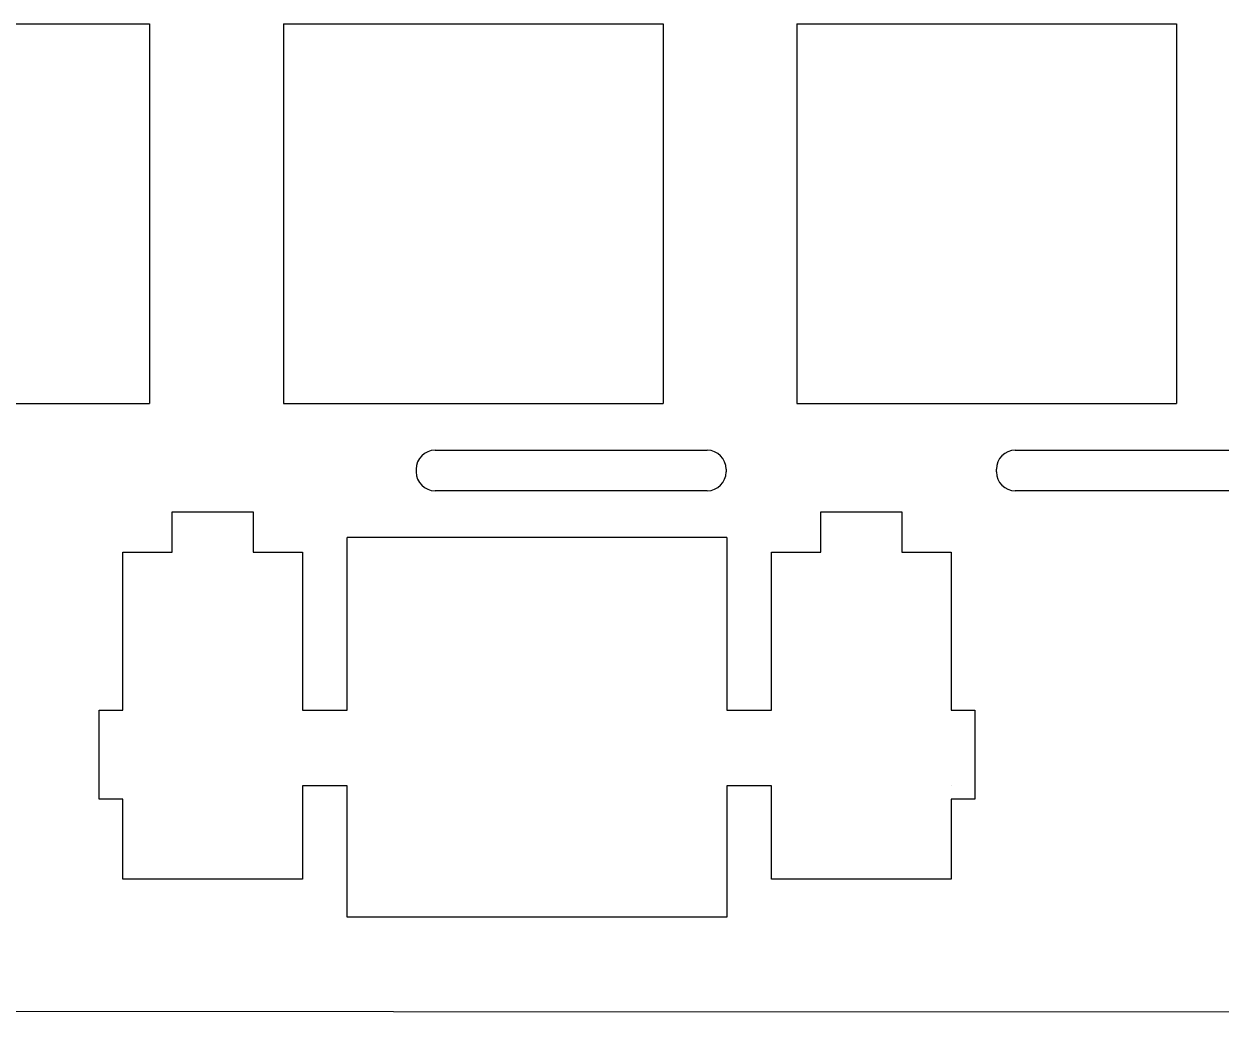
# Model space of a CAD drawing. Extents: x 1168 to 1833, y 1867 to 2135.
# Drawn here: x 1600.62 to 1644.91, y 1890.36 to 1926.96 of the extents above; entities that cross this region are included whole.
import ezdxf

# ---------------------------------------------------------------- set-up
doc = ezdxf.new("R2010")
doc.units = 0
doc.header["$MEASUREMENT"] = 0
doc.layers.add('_U+56FE_U+5C42 1', color=7, linetype='Continuous')

msp = doc.modelspace()

# ---------------------------------------------------------------- linework, layer by layer
at = {"layer": '_U+56FE_U+5C42 1', "color": 7, "lineweight": 25}
for points in [[(1591.218, 1926.963), (1605.268, 1926.963)], [(1605.268, 1926.963), (1605.268, 1912.913)], [(1610.218, 1926.963), (1624.268, 1926.963)], [(1610.218, 1926.963), (1610.218, 1912.913)], [(1624.268, 1926.963), (1624.268, 1912.913)], [(1629.218, 1926.963), (1643.268, 1926.963)], [(1629.218, 1926.963), (1629.218, 1912.913)], [(1643.268, 1926.963), (1643.268, 1912.913)], [(1591.218, 1912.913), (1605.268, 1912.913)], [(1610.218, 1912.913), (1624.268, 1912.913)], [(1629.218, 1912.913), (1643.268, 1912.913)], [(1615.83, 1911.188), (1625.899, 1911.188)], [(1637.299, 1911.188), (1673.337, 1911.188)], [(1615.13, 1910.488), (1615.13, 1910.388)], [(1626.599, 1910.488), (1626.599, 1910.388)], [(1636.599, 1910.388), (1636.599, 1910.488)], [(1625.899, 1909.688), (1615.83, 1909.688)], [(1673.337, 1909.688), (1637.299, 1909.688)], [(1606.099, 1907.413), (1606.099, 1908.913)], [(1606.099, 1908.913), (1609.099, 1908.913)], [(1609.099, 1908.913), (1609.099, 1907.413)], [(1630.099, 1907.413), (1630.099, 1908.913)], [(1630.099, 1908.913), (1633.099, 1908.913)], [(1633.099, 1908.913), (1633.099, 1907.413)], [(1626.624, 1907.963), (1612.574, 1907.963)], [(1612.574, 1901.573), (1612.574, 1907.963)], [(1626.624, 1907.963), (1626.624, 1901.573)], [(1604.274, 1901.573), (1604.274, 1907.413)], [(1604.274, 1907.413), (1606.099, 1907.413)], [(1609.099, 1907.413), (1610.924, 1907.413)], [(1610.924, 1907.413), (1610.924, 1901.573)], [(1628.274, 1901.573), (1628.274, 1907.413)], [(1628.274, 1907.413), (1630.099, 1907.413)], [(1633.099, 1907.413), (1634.924, 1907.413)], [(1634.924, 1907.413), (1634.924, 1901.573)], [(1603.399, 1898.273), (1603.399, 1901.573)], [(1603.399, 1901.573), (1604.274, 1901.573)], [(1610.924, 1901.573), (1612.574, 1901.573)], [(1626.624, 1901.573), (1628.274, 1901.573)], [(1634.924, 1901.573), (1635.799, 1901.573)], [(1635.799, 1901.573), (1635.799, 1898.273)], [(1612.574, 1898.773), (1610.924, 1898.773)], [(1610.924, 1898.773), (1610.924, 1895.313)], [(1612.574, 1893.913), (1612.574, 1898.773)], [(1628.274, 1898.773), (1626.624, 1898.773)], [(1626.624, 1898.773), (1626.624, 1893.913)], [(1628.274, 1895.313), (1628.274, 1898.773)], [(1634.924, 1898.773), (1634.924, 1898.773)], [(1604.274, 1898.273), (1603.399, 1898.273)], [(1604.274, 1895.313), (1604.274, 1898.273)], [(1635.799, 1898.273), (1634.924, 1898.273)], [(1634.924, 1898.273), (1634.924, 1895.313)], [(1610.924, 1895.313), (1604.274, 1895.313)], [(1634.924, 1895.313), (1628.274, 1895.313)], [(1626.624, 1893.913), (1612.574, 1893.913)], [(1527.992, 1890.44), (1829.992, 1890.361)]]:
    msp.add_lwpolyline(points, dxfattribs=at)
for points in [[(1615.83, 1911.188), (1615.444, 1911.188), (1615.13, 1910.874), (1615.13, 1910.488)], [(1626.599, 1910.488), (1626.599, 1910.874), (1626.285, 1911.188), (1625.899, 1911.188)], [(1637.299, 1911.188), (1636.912, 1911.188), (1636.599, 1910.874), (1636.599, 1910.488)], [(1615.13, 1910.388), (1615.13, 1910.001), (1615.444, 1909.688), (1615.83, 1909.688)], [(1625.899, 1909.688), (1626.285, 1909.688), (1626.599, 1910.001), (1626.599, 1910.388)], [(1636.599, 1910.388), (1636.599, 1910.001), (1636.912, 1909.688), (1637.299, 1909.688)]]:
    msp.add_open_spline(points, degree=3, dxfattribs=at)

doc.saveas('drawing.dxf')
